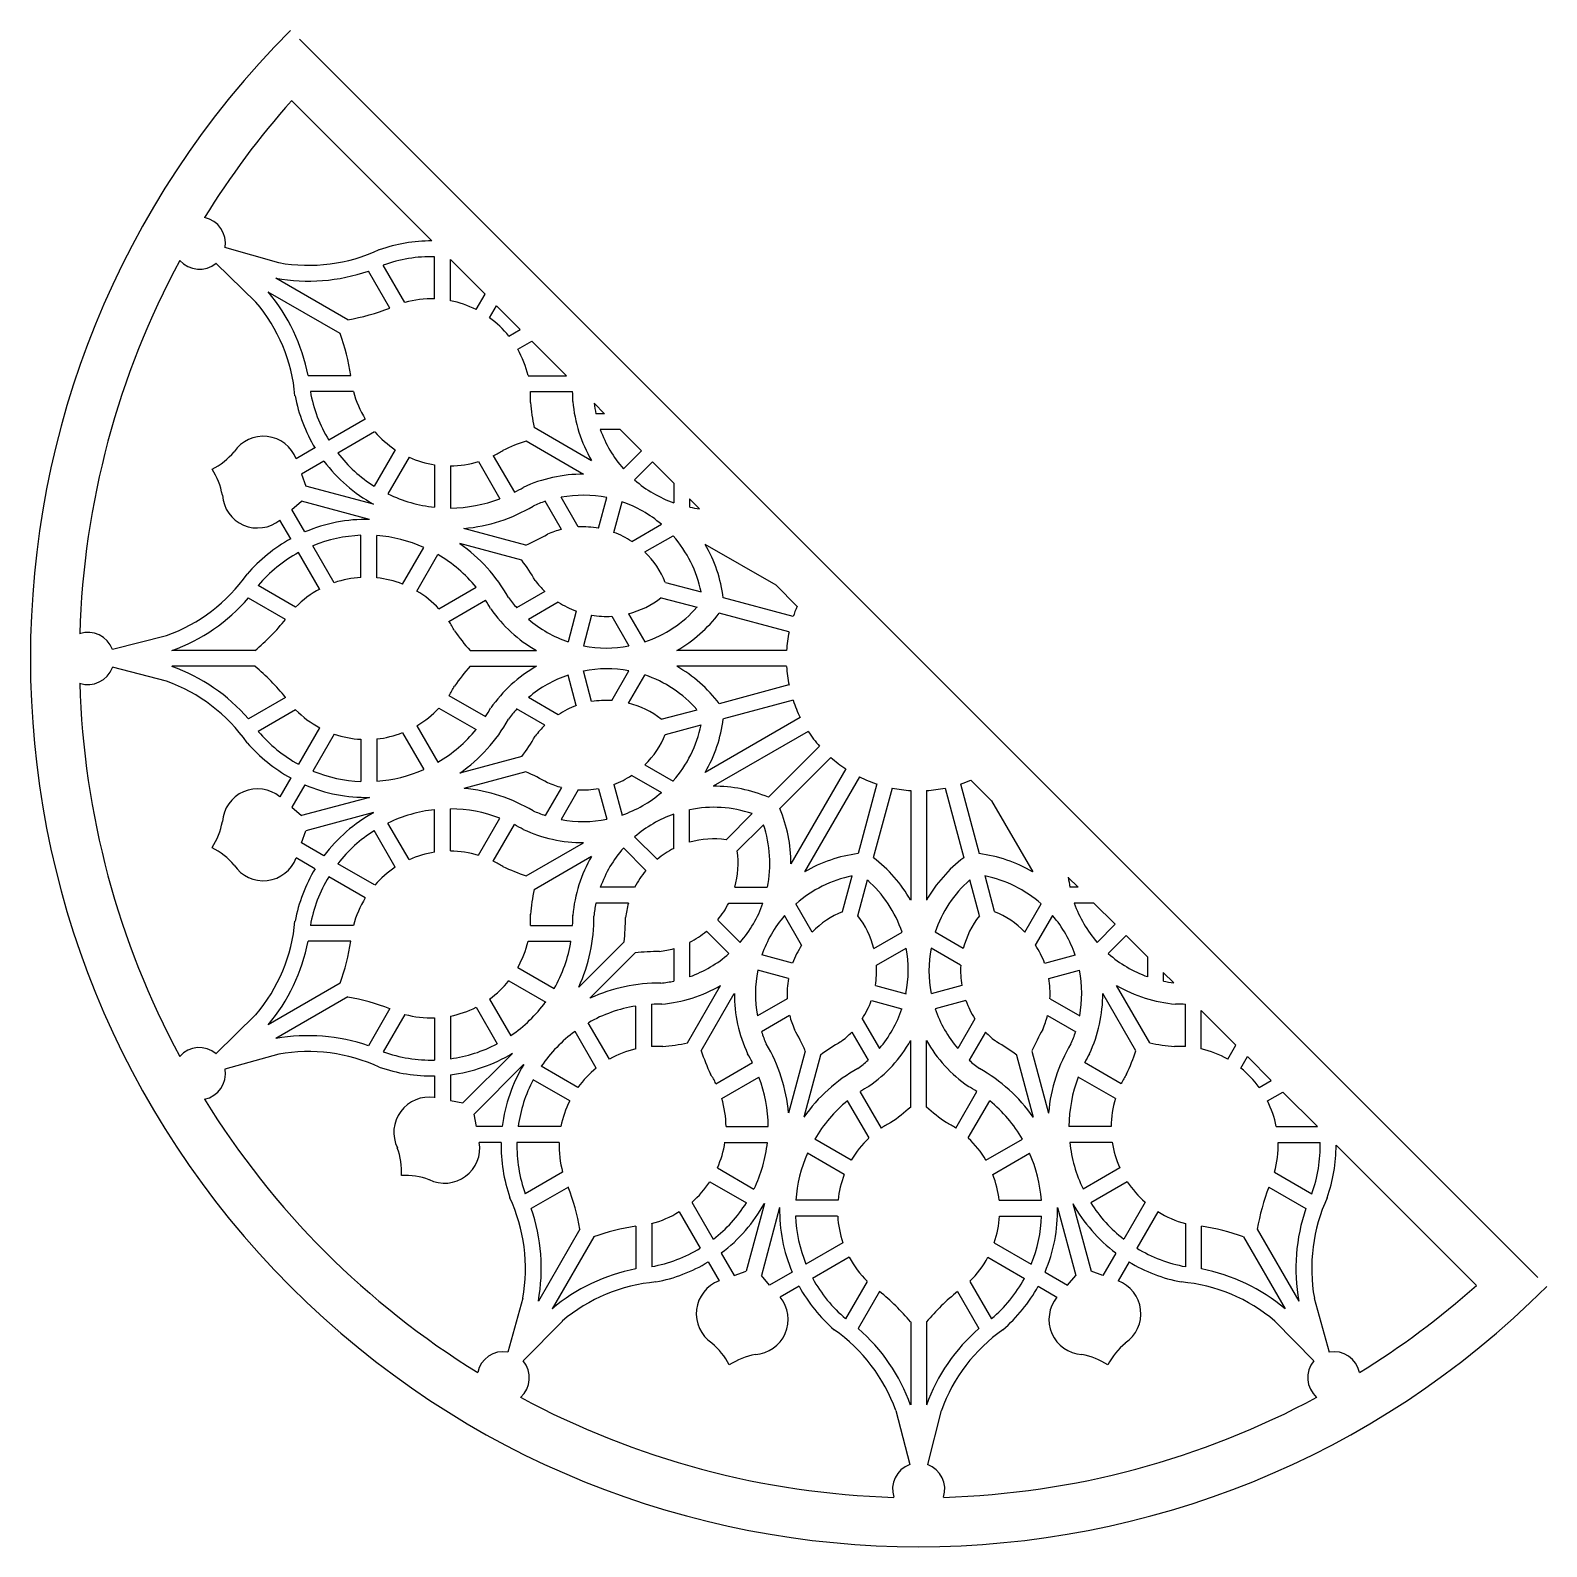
# Model space of a CAD drawing. Extents: x 46 to 293, y -4 to 243.
# Drawn here: x 45.8 to 169.5, y -4 to 119.7 of the extents above; entities that cross this region are included whole.
import ezdxf

# ---------------------------------------------------------------- set-up
doc = ezdxf.new("R2010")
doc.units = 0
doc.layers.get('0').update_dxf_attribs({"linetype": 'CONTINUOUS'})

msp = doc.modelspace()

# ---------------------------------------------------------------- linework, layer by layer
for p, q in [((67.74, 118.99), (168.81, 17.92)), ((67.09, 113.98), (78.54, 102.53)), ((66.05, 100.75), (61.66, 101.98)), ((64.19, 97.53), (60.93, 100.72)), ((76.34, 97.51), (74.58, 100.56)), ((78.77, 97.8), (78.77, 101.24)), ((80.06, 97.65), (80.06, 101.01)), ((80.06, 101.01), (82.89, 98.19)), ((71.7, 96.09), (65.82, 99.48)), ((75.12, 97.04), (73.37, 100.07)), ((71.06, 94.97), (65.18, 98.36)), ((82.16, 96.93), (82.89, 98.19)), ((83.26, 96.26), (83.83, 97.24)), ((83.83, 97.24), (85.77, 95.3)), ((84.83, 94.76), (85.77, 95.3)), ((85.56, 93.69), (86.72, 94.36)), ((86.72, 94.36), (89.54, 91.53)), ((71.94, 91.53), (68.45, 91.53)), ((86.4, 91.53), (89.54, 91.53)), ((72.14, 90.24), (68.63, 90.24)), ((86.59, 90.24), (90.04, 90.24)), ((91.79, 89.28), (92.64, 88.43)), ((73.11, 87.99), (70.13, 86.27)), ((92.64, 88.43), (91.93, 88.43)), ((73.88, 86.95), (70.87, 85.21)), ((86.89, 87.32), (91.58, 84.61)), ((93.93, 87.14), (92.29, 87.14)), ((93.93, 87.14), (95.66, 85.41)), ((69.01, 85.63), (67.48, 84.74)), ((75.56, 85.49), (73.84, 82.51)), ((86.25, 86.2), (90.93, 83.49)), ((95.66, 85.41), (94.18, 83.93)), ((69.74, 84.56), (67.91, 83.5)), ((76.69, 84.87), (74.96, 81.88)), ((78.77, 84.26), (78.77, 80.8)), ((80.06, 84.17), (80.06, 80.73)), ((82.35, 84.52), (84.1, 81.48)), ((83.56, 85), (85.29, 82.01)), ((96.57, 84.5), (95.1, 83.02)), ((96.57, 84.5), (98.3, 82.77)), ((67.91, 83.5), (68.26, 82.52)), ((73.79, 81.04), (68.26, 82.52)), ((98.3, 82.77), (98.3, 81.16)), ((67.13, 80.61), (67.92, 81.28)), ((68.19, 78.78), (67.13, 80.61)), ((73.45, 79.8), (67.92, 81.28)), ((89.13, 78.98), (87.8, 81.28)), ((90.5, 79.19), (89.1, 81.61)), ((92.15, 79.08), (92.82, 81.58)), ((93.4, 78.74), (94.07, 81.24)), ((99.59, 81.48), (99.59, 80.8)), ((99.59, 81.48), (100.4, 80.67)), ((67.03, 78.21), (66.14, 79.75)), ((94.87, 78), (97.29, 79.4)), ((72.76, 75.06), (72.76, 78.5)), ((74.05, 75.03), (74.05, 78.48)), ((86.23, 77.71), (81.17, 79.06)), ((95.94, 77.14), (98.24, 78.46)), ((69.39, 74.12), (67.67, 77.1)), ((70.58, 74.63), (68.84, 77.65)), ((76.16, 74.51), (77.89, 77.52)), ((77.32, 73.95), (79.04, 76.93)), ((85.9, 76.46), (80.84, 77.82)), ((106.65, 74.42), (100.86, 77.76)), ((67.43, 72.65), (64.38, 74.41)), ((97.61, 74.66), (100.52, 73.88)), ((106.65, 74.42), (108.35, 72.72)), ((66.61, 71.63), (63.58, 73.38)), ((79.13, 72.5), (82.17, 74.26)), ((79.94, 71.48), (82.93, 73.21)), ((87.77, 73.91), (85.47, 72.58)), ((88.86, 73.05), (86.43, 71.64)), ((97.27, 73.41), (100.19, 72.63)), ((108.03, 71.87), (102.34, 73.39)), ((90.34, 72.31), (89.67, 69.81)), ((91.59, 71.98), (90.92, 69.48)), ((93.23, 71.89), (94.63, 69.47)), ((94.59, 72.1), (95.92, 69.8)), ((107.69, 70.62), (102.01, 72.14)), ((56.9, 70.31), (52.48, 69.18)), ((64.12, 69.1), (57.34, 69.1)), ((81.67, 69.1), (87.08, 69.1)), ((107.49, 69.1), (98.54, 69.1)), ((56.9, 66.6), (52.48, 67.73)), ((64.12, 67.81), (57.34, 67.81)), ((81.67, 67.81), (87.08, 67.81)), ((90.34, 64.6), (89.67, 67.1)), ((91.59, 64.93), (90.92, 67.43)), ((93.23, 65.02), (94.63, 67.44)), ((94.59, 64.81), (95.92, 67.1)), ((107.49, 67.81), (98.54, 67.81)), ((107.69, 66.29), (102.01, 64.76)), ((66.61, 65.27), (63.58, 63.53)), ((79.13, 64.4), (82.17, 62.65)), ((79.94, 65.42), (82.93, 63.7)), ((88.86, 63.86), (86.43, 65.26)), ((108.03, 65.04), (102.34, 63.52)), ((67.43, 64.26), (64.38, 62.5)), ((87.77, 63), (85.47, 64.33)), ((97.27, 63.49), (100.19, 64.27)), ((108.62, 63.62), (100.86, 59.14)), ((69.39, 62.79), (67.67, 59.81)), ((70.58, 62.27), (68.84, 59.26)), ((76.16, 62.39), (77.89, 59.39)), ((77.32, 62.96), (79.04, 59.98)), ((97.61, 62.25), (100.52, 63.03)), ((109.26, 62.5), (101.51, 58.03)), ((72.76, 61.85), (72.76, 58.41)), ((74.05, 61.88), (74.05, 58.43)), ((110.2, 61.29), (106.03, 57.12)), ((85.9, 60.45), (80.84, 59.09)), ((95.94, 59.77), (98.24, 58.44)), ((111.11, 60.37), (106.95, 56.21)), ((112.33, 59.44), (107.85, 51.68)), ((67.03, 58.7), (66.14, 57.16)), ((86.23, 59.2), (81.17, 57.84)), ((94.87, 58.9), (97.29, 57.51)), ((113.44, 58.79), (108.97, 51.04)), ((114.86, 58.21), (113.34, 52.52)), ((121.69, 58.21), (123.21, 52.52)), ((122.54, 58.53), (124.24, 56.83)), ((68.19, 58.13), (67.13, 56.3)), ((73.45, 57.11), (67.92, 55.63)), ((89.13, 57.93), (87.8, 55.63)), ((90.5, 57.72), (89.1, 55.3)), ((92.15, 57.82), (92.82, 55.33)), ((93.4, 58.16), (94.07, 55.66)), ((116.11, 57.87), (114.58, 52.19)), ((117.63, 57.67), (117.63, 48.72)), ((118.92, 57.67), (118.92, 48.72)), ((120.44, 57.87), (121.97, 52.19)), ((67.13, 56.3), (67.92, 55.63)), ((73.79, 55.87), (68.26, 54.38)), ((78.77, 52.65), (78.77, 56.11)), ((80.06, 52.74), (80.06, 56.18)), ((98.3, 52.96), (98.3, 55.75)), ((99.59, 53.46), (99.59, 56.11)), ((102.57, 53.66), (104.7, 55.79)), ((124.24, 56.83), (127.59, 51.04)), ((76.69, 52.03), (74.96, 55.02)), ((82.35, 52.39), (84.1, 55.42)), ((83.56, 51.91), (85.29, 54.9)), ((103.48, 52.75), (105.61, 54.88)), ((67.91, 53.41), (68.26, 54.38)), ((69.74, 52.35), (67.91, 53.41)), ((75.56, 51.42), (73.84, 54.4)), ((86.25, 50.71), (90.93, 53.41)), ((96.93, 52.06), (95.1, 53.89)), ((69.01, 51.28), (67.48, 52.17)), ((86.89, 49.59), (91.58, 52.3)), ((96.01, 51.15), (94.18, 52.98)), ((73.88, 49.96), (70.87, 51.7)), ((73.11, 48.92), (70.13, 50.64)), ((95.1, 49.77), (92.29, 49.77)), ((103.28, 49.77), (105.93, 49.77)), ((112.07, 47.79), (112.85, 50.7)), ((113.32, 47.45), (114.1, 50.37)), ((123.24, 47.45), (122.45, 50.37)), ((124.48, 47.79), (123.7, 50.7)), ((130.49, 50.58), (131.3, 49.77)), ((131.3, 49.77), (130.62, 49.77)), ((94.59, 48.48), (91.93, 48.48)), ((102.78, 48.48), (105.57, 48.48)), ((109.59, 46.12), (108.27, 48.42)), ((126.96, 46.12), (128.28, 48.42)), ((132.59, 48.48), (130.98, 48.48)), ((132.59, 48.48), (134.32, 46.75)), ((101.88, 47.1), (103.71, 45.27)), ((108.73, 45.04), (107.33, 47.47)), ((127.82, 45.04), (129.22, 47.47)), ((72.14, 46.66), (68.63, 46.66)), ((86.59, 46.66), (90.04, 46.66)), ((100.97, 46.19), (102.8, 44.36)), ((114.63, 44.77), (116.93, 46.1)), ((121.92, 44.77), (119.62, 46.1)), ((134.32, 46.75), (132.84, 45.27)), ((135.23, 45.84), (133.75, 44.36)), ((135.23, 45.84), (136.96, 44.11)), ((71.94, 45.37), (68.45, 45.37)), ((86.4, 45.37), (89.9, 45.37)), ((94.24, 45.33), (90.54, 41.63)), ((98.3, 44.77), (98.3, 42.11)), ((99.59, 45.27), (99.59, 42.47)), ((114.84, 43.41), (117.26, 44.8)), ((121.71, 43.41), (119.29, 44.8)), ((95.15, 44.42), (91.45, 40.72)), ((107.98, 43.58), (105.49, 44.25)), ((128.57, 43.58), (131.07, 44.25)), ((136.96, 44.11), (136.96, 42.47)), ((84.83, 42.15), (87.84, 40.41)), ((85.56, 43.22), (88.54, 41.5)), ((107.65, 42.33), (105.15, 43)), ((128.9, 42.33), (131.4, 43)), ((138.25, 42.82), (138.25, 42.11)), ((138.25, 42.82), (139.1, 41.97)), ((71.06, 41.94), (65.18, 38.54)), ((99.41, 37.07), (102.12, 41.76)), ((100.53, 36.43), (103.23, 41.11)), ((114.75, 41.76), (117.25, 41.09)), ((121.8, 41.76), (119.3, 41.09)), ((136.02, 36.43), (133.32, 41.11)), ((137.14, 37.07), (134.43, 41.76)), ((71.7, 40.82), (65.82, 37.43)), ((75.12, 39.87), (73.37, 36.84)), ((82.16, 39.98), (83.88, 37)), ((83.26, 40.65), (84.99, 37.66)), ((95.2, 36.58), (95.2, 40.08)), ((96.49, 36.77), (96.49, 40.22)), ((107.54, 40.68), (105.12, 39.28)), ((114.42, 40.52), (116.92, 39.85)), ((122.13, 40.52), (119.63, 39.85)), ((129.01, 40.68), (131.43, 39.28)), ((140.06, 36.77), (140.06, 40.22)), ((141.35, 36.58), (141.35, 39.72)), ((141.35, 39.72), (144.18, 36.89)), ((64.19, 39.38), (60.93, 36.19)), ((76.34, 39.4), (74.58, 36.35)), ((78.77, 39.11), (78.77, 35.67)), ((80.06, 39.26), (80.06, 35.77)), ((93.04, 35.74), (91.32, 38.72)), ((107.75, 39.31), (105.45, 37.98)), ((113.68, 39.04), (115.08, 36.61)), ((122.87, 39.04), (121.47, 36.61)), ((128.8, 39.31), (131.1, 37.98)), ((91.97, 35.01), (90.24, 38.01)), ((112.82, 37.95), (114.15, 35.65)), ((117.63, 31.84), (117.63, 37.26)), ((118.92, 31.84), (118.92, 37.26)), ((123.73, 37.95), (122.4, 35.65)), ((66.05, 36.16), (61.66, 34.93)), ((85.13, 36.22), (81.08, 32.17)), ((109.02, 36.41), (107.67, 31.35)), ((110.27, 36.07), (108.91, 31.02)), ((126.28, 36.07), (127.64, 31.02)), ((127.53, 36.41), (128.88, 31.35)), ((143.51, 35.74), (144.18, 36.89)), ((144.58, 35.01), (145.12, 35.95)), ((145.12, 35.95), (147.06, 34.01)), ((86.04, 35.31), (81.99, 31.26)), ((90.47, 33.44), (87.48, 35.17)), ((101.73, 33.74), (104.72, 35.47)), ((134.82, 33.74), (131.83, 35.47)), ((78.77, 34.38), (78.77, 32.6)), ((80.06, 34.47), (80.06, 32.36)), ((89.8, 32.34), (86.82, 34.06)), ((102.21, 32.53), (105.25, 34.28)), ((134.34, 32.53), (131.31, 34.28)), ((146.08, 33.44), (147.06, 34.01)), ((80.06, 32.36), (81.08, 32.17)), ((114.23, 29.31), (112.47, 32.34)), ((115.25, 30.12), (113.52, 33.11)), ((121.31, 30.12), (123.03, 33.11)), ((122.33, 29.31), (124.08, 32.34)), ((146.75, 32.34), (148.01, 33.06)), ((148.01, 33.06), (150.83, 30.24)), ((82.18, 30.24), (81.99, 31.26)), ((84.29, 30.24), (82.18, 30.24)), ((89.08, 30.24), (85.59, 30.24)), ((102.56, 30.24), (106, 30.24)), ((133.99, 30.24), (130.55, 30.24)), ((147.47, 30.24), (150.83, 30.24)), ((84.2, 28.95), (82.42, 28.95)), ((88.93, 28.95), (85.49, 28.95)), ((102.47, 28.95), (105.93, 28.95)), ((112.78, 27.5), (109.8, 29.22)), ((123.77, 27.5), (126.75, 29.22)), ((134.08, 28.95), (130.62, 28.95)), ((147.62, 28.95), (151.06, 28.95)), ((152.35, 28.72), (163.8, 17.27)), ((112.21, 26.34), (109.21, 28.07)), ((124.34, 26.34), (127.34, 28.07)), ((89.22, 26.52), (86.17, 24.76)), ((101.86, 26.87), (104.84, 25.14)), ((134.7, 26.87), (131.71, 25.14)), ((147.33, 26.52), (150.38, 24.76)), ((89.69, 25.3), (86.66, 23.55)), ((101.24, 25.74), (104.22, 24.01)), ((135.31, 25.74), (132.33, 24.01)), ((146.86, 25.3), (149.89, 23.55)), ((99.78, 24.06), (101.52, 21.04)), ((105.69, 23.96), (104.21, 18.44)), ((106.93, 23.63), (105.45, 18.1)), ((111.7, 24.23), (108.25, 24.23)), ((124.85, 24.23), (128.3, 24.23)), ((129.62, 23.63), (131.1, 18.1)), ((130.86, 23.96), (132.35, 18.44)), ((136.77, 24.06), (135.03, 21.04)), ((96.49, 22.32), (96.49, 18.8)), ((98.74, 23.29), (100.46, 20.31)), ((111.67, 22.94), (108.23, 22.94)), ((124.88, 22.94), (128.32, 22.94)), ((137.81, 23.29), (136.09, 20.31)), ((140.06, 22.32), (140.06, 18.8)), ((90.64, 21.88), (87.25, 16)), ((91.76, 21.23), (88.36, 15.36)), ((95.2, 22.12), (95.2, 18.63)), ((141.35, 22.12), (141.35, 18.63)), ((144.79, 21.23), (148.19, 15.36)), ((145.91, 21.88), (149.3, 16)), ((102.17, 19.92), (103.23, 18.09)), ((112.1, 20.76), (109.08, 19.02)), ((124.45, 20.76), (127.47, 19.02)), ((134.38, 19.92), (133.32, 18.09)), ((101.1, 19.19), (101.99, 17.65)), ((112.61, 19.57), (109.63, 17.85)), ((123.94, 19.57), (126.92, 17.85)), ((135.45, 19.19), (134.56, 17.65)), ((103.23, 18.09), (104.21, 18.44)), ((106.12, 17.31), (105.45, 18.1)), ((107.95, 18.37), (106.12, 17.31)), ((114.08, 17.61), (112.32, 14.56)), ((122.47, 17.61), (124.23, 14.56)), ((128.6, 18.37), (130.43, 17.31)), ((130.43, 17.31), (131.1, 18.1)), ((133.32, 18.09), (132.35, 18.44)), ((85.98, 16.23), (84.75, 11.84)), ((108.52, 17.21), (106.98, 16.32)), ((115.09, 16.79), (113.35, 13.76)), ((121.46, 16.79), (123.2, 13.76)), ((128.03, 17.21), (129.57, 16.32)), ((150.57, 16.23), (151.8, 11.84)), ((89.2, 14.37), (86.01, 11.11)), ((117.63, 14.3), (117.63, 7.52)), ((118.92, 14.3), (118.92, 7.52)), ((147.35, 14.37), (150.54, 11.11)), ((116.42, 7.08), (117.55, 2.66)), ((120.13, 7.08), (119, 2.66))]:
    msp.add_line(p, q)
for centre, radius, start, end in [((118.28, 68.45), 72.5, 135, 315), ((118.28, 68.45), 68.5, 138.3476, 148.3124), ((59.57, 102.35), 2.13, 349.9869, 78.5774), ((68.48, 114.24), 13.7, 259.791, 294.9353), ((78.5, 89.69), 12.84, 89.8164, 109.2852), ((118.28, 68.45), 68.5, 151.6876, 178.3124), ((59.57, 102.35), 2.13, 221.4226, 310.0131), ((78.5, 89.69), 11.55, 88.6439, 109.8307), ((68.48, 114.24), 14.99, 259.791, 289.0517), ((53.73, 88.69), 14.99, 10.9483, 40.209), ((78.5, 89.69), 8.11, 88.0689, 105.4397), ((53.73, 88.69), 13.7, 5.0647, 40.209), ((68.48, 114.24), 18.43, 280.0613, 291.1132), ((78.5, 89.69), 8.11, 63.1741, 78.8921), ((78.5, 89.69), 8.11, 38.6789, 54.0541), ((53.73, 88.69), 18.43, 8.8868, 19.9387), ((78.5, 89.69), 8.11, 13.1375, 29.5381), ((80, 92.28), 12.84, 190.7148, 211.2199), ((80, 92.28), 11.55, 190.1693, 211.3561), ((80, 92.28), 8.11, 194.5603, 211.9311), ((78.5, 89.69), 8.11, 357.5366, 3.9181), ((101.56, 90.43), 14.99, 184.1821, 191.9984), ((78.5, 89.69), 11.55, 358.6776, 2.7506), ((101.56, 90.43), 11.55, 185.0215, 210.2621), ((101.56, 90.43), 9.83, 186.7393, 191.7629), ((80, 92.28), 8.11, 221.1079, 236.8259), ((101.56, 90.43), 9.83, 199.5739, 221.3906), ((64.79, 83.72), 2.87, 20.6707, 146.154), ((80, 92.28), 8.11, 296.0819, 302.4634), ((90.88, 71.94), 14.99, 108.0016, 115.8179), ((58.09, 88.92), 5.62, 296.7468, 320.1847), ((80, 92.28), 12.84, 216.9911, 241.0756), ((80, 92.28), 11.55, 217.7762, 237.7714), ((80, 92.28), 8.11, 245.9459, 261.3211), ((80, 92.28), 8.11, 270.4619, 286.8625), ((55.91, 80.82), 5.62, 9.8153, 33.2532), ((90.88, 71.94), 11.55, 89.7379, 114.9785), ((101.56, 90.43), 9.83, 228.9109, 250.6517), ((64.32, 81.97), 2.87, 183.846, 309.3293), ((80, 92.28), 11.55, 244.172, 263.9166), ((80, 92.28), 11.55, 297.2494, 301.3224), ((90.88, 71.94), 9.83, 78.6094, 100.4261), ((80, 92.28), 11.55, 270.3244, 290.8149), ((80, 92.28), 13.27, 275.0865, 300.8802), ((90.88, 71.94), 9.83, 108.2371, 114.4648), ((90.88, 71.94), 9.83, 49.3483, 71.0891), ((101.56, 90.43), 9.83, 258.4543, 263.2607), ((73.21, 66.96), 12.84, 88.9244, 113.0089), ((73.21, 66.96), 12.84, 118.7801, 139.2852), ((73.21, 66.96), 11.55, 92.2286, 112.2238), ((73.21, 66.96), 11.55, 66.0834, 85.828), ((80, 92.28), 15.85, 293.1542, 300.295), ((90.88, 71.94), 7.25, 103.9571, 113.4597), ((90.88, 71.94), 7.25, 79.8957, 92.9892), ((90.88, 71.94), 7.25, 56.6875, 69.6949), ((90.88, 71.94), 9.83, 11.3596, 41.5457), ((73.21, 66.96), 11.55, 118.6439, 139.8307), ((73.21, 66.96), 11.55, 39.1851, 59.6756), ((73.21, 66.96), 13.27, 29.1198, 54.9135), ((90.88, 71.94), 7.25, 22.0056, 45.743), ((90.88, 71.94), 11.55, 7.2045, 30.2621), ((73.21, 66.96), 15.85, 29.705, 36.8458), ((52.26, 83.21), 13.7, 289.791, 324.9353), ((73.21, 66.96), 8.11, 93.1741, 108.8921), ((73.21, 66.96), 8.11, 68.6789, 84.0541), ((92.81, 79.13), 7.25, 216.5403, 226.0429), ((52.26, 83.21), 14.99, 289.791, 319.0517), ((73.21, 66.96), 8.11, 118.0689, 135.4397), ((73.21, 66.96), 8.11, 43.1375, 59.5381), ((73.21, 66.96), 11.55, 28.6776, 32.7506), ((92.81, 79.13), 9.83, 215.5352, 221.7629), ((92.81, 79.13), 7.25, 237.0108, 250.1043), ((92.81, 79.13), 7.25, 284.257, 307.9944), ((92.81, 79.13), 11.55, 215.0215, 240.2621), ((92.81, 79.13), 7.25, 260.3051, 273.3125), ((92.81, 79.13), 9.83, 288.4543, 318.6404), ((92.81, 79.13), 11.55, 299.7379, 322.7955), ((118.28, 68.45), 10.8, 156.7348, 161.5773), ((50.48, 68.45), 2.13, 19.9869, 108.5774), ((52.26, 83.21), 18.43, 310.0613, 321.1132), ((73.21, 66.96), 8.11, 27.5366, 33.9181), ((92.81, 79.13), 14.99, 214.1821, 221.9984), ((92.81, 79.13), 9.83, 229.5739, 251.3906), ((118.28, 68.45), 10.8, 168.4227, 176.5773), ((92.81, 79.13), 9.83, 258.9109, 280.6517), ((50.48, 68.45), 2.13, 251.4226, 340.0131), ((52.26, 53.7), 14.99, 40.9483, 70.209), ((52.26, 53.7), 18.43, 38.8868, 49.9387), ((92.81, 57.78), 14.99, 138.0016, 145.8179), ((92.81, 57.78), 11.55, 119.7379, 144.9785), ((92.81, 57.78), 9.83, 108.6094, 130.4261), ((92.81, 57.78), 9.83, 79.3483, 101.0891), ((92.81, 57.78), 9.83, 41.3596, 71.5457), ((92.81, 57.78), 11.55, 37.2045, 60.2621), ((118.28, 68.45), 10.8, 183.4227, 191.5773), ((118.28, 68.45), 68.5, 181.6876, 208.3124), ((52.26, 53.7), 13.7, 35.0647, 70.209), ((73.21, 69.95), 8.11, 326.0819, 332.4634), ((73.21, 69.95), 8.11, 300.4619, 316.8625), ((73.21, 69.95), 11.55, 327.2494, 331.3224), ((92.81, 57.78), 7.25, 109.8957, 122.9892), ((92.81, 57.78), 7.25, 86.6875, 99.6949), ((92.81, 57.78), 7.25, 52.0056, 75.743), ((118.28, 68.45), 10.8, 198.4227, 206.5773), ((73.21, 69.95), 8.11, 224.5603, 241.9311), ((73.21, 69.95), 13.27, 305.0865, 330.8802), ((92.81, 57.78), 9.83, 138.2371, 144.4648), ((90.88, 64.97), 11.55, 329.7379, 352.7955), ((73.21, 69.95), 11.55, 220.1693, 241.3561), ((73.21, 69.95), 8.11, 251.1079, 266.8259), ((73.21, 69.95), 8.11, 275.9459, 291.3211), ((73.21, 69.95), 11.55, 300.3244, 320.8149), ((73.21, 69.95), 15.85, 323.1542, 330.295), ((92.81, 57.78), 7.25, 133.9571, 143.4597), ((90.88, 64.97), 7.25, 314.257, 337.9944), ((90.88, 64.97), 9.83, 318.4543, 348.6404), ((118.28, 68.45), 10.8, 213.4227, 221.5773), ((73.21, 69.95), 12.84, 220.7148, 241.2199), ((118.28, 68.45), 10.8, 228.4227, 236.5773), ((73.21, 69.95), 11.55, 247.7762, 267.7714), ((73.21, 69.95), 11.55, 274.172, 293.9166), ((80, 44.62), 15.85, 59.705, 66.8458), ((90.88, 64.97), 7.25, 246.5403, 256.0429), ((90.88, 64.97), 7.25, 290.3051, 303.3125), ((118.28, 68.45), 10.8, 243.4227, 251.5773), ((118.28, 68.45), 10.8, 288.4227, 293.2652), ((64.32, 54.94), 2.87, 50.6707, 176.154), ((73.21, 69.95), 12.84, 246.9911, 271.0756), ((80, 44.62), 13.27, 59.1198, 84.9135), ((90.88, 64.97), 7.25, 267.0108, 280.1043), ((90.88, 64.97), 9.83, 288.9109, 310.6517), ((101.56, 46.47), 11.55, 67.2045, 90.2621), ((118.28, 68.45), 10.8, 258.4227, 266.5773), ((118.28, 68.45), 10.8, 273.4227, 281.5773), ((80, 44.62), 12.84, 118.9244, 143.0089), ((80, 44.62), 11.55, 96.0834, 115.828), ((80, 44.62), 11.55, 69.1851, 89.6756), ((90.88, 64.97), 9.83, 245.5352, 251.7629), ((101.56, 46.47), 9.83, 109.3483, 131.0891), ((101.56, 46.47), 9.83, 71.3596, 101.5457), ((96.3, 51.74), 11.55, 359.7379, 22.7955), ((55.91, 56.09), 5.62, 326.7468, 350.1847), ((80, 44.62), 11.55, 58.6776, 62.7506), ((90.88, 64.97), 11.55, 245.0215, 270.2621), ((90.88, 64.97), 9.83, 259.5739, 281.3906), ((96.3, 51.74), 9.83, 348.4543, 18.6404), ((80, 44.62), 11.55, 122.2286, 142.2238), ((101.56, 46.47), 7.25, 82.0056, 105.743), ((58.09, 47.98), 5.62, 39.8153, 63.2532), ((64.79, 53.18), 2.87, 213.846, 339.3293), ((80, 44.62), 8.11, 98.6789, 114.0541), ((80, 44.62), 8.11, 73.1375, 89.5381), ((101.56, 46.47), 11.55, 149.7379, 174.9785), ((101.56, 46.47), 9.83, 138.6094, 160.4261), ((101.56, 46.47), 7.25, 116.6875, 129.6949), ((96.3, 51.74), 7.25, 344.257, 7.9944), ((114.79, 41.06), 11.55, 97.2045, 120.2621), ((107.6, 42.99), 11.55, 29.7379, 52.7955), ((128.95, 42.99), 11.55, 127.2045, 150.2621), ((121.76, 41.06), 11.55, 59.7379, 82.7955), ((80, 44.62), 12.84, 148.7801, 169.2852), ((80, 44.62), 8.11, 123.1741, 138.8921), ((80, 44.62), 8.11, 57.5366, 63.9181), ((90.88, 64.97), 14.99, 244.1821, 251.9984), ((101.56, 46.47), 7.25, 139.8957, 152.9892), ((80, 44.62), 11.55, 148.6439, 169.8307), ((101.56, 46.47), 14.99, 168.0016, 175.8179), ((114.79, 41.06), 9.83, 101.3596, 131.5457), ((107.6, 42.99), 9.83, 18.4543, 48.6404), ((128.95, 42.99), 9.83, 131.3596, 161.5457), ((121.76, 41.06), 9.83, 48.4543, 78.6404), ((140.26, 51.74), 9.83, 186.7393, 191.5457), ((80, 44.62), 8.11, 148.0689, 165.4397), ((101.56, 46.47), 9.83, 168.2371, 174.4648), ((101.56, 46.47), 7.25, 163.9571, 173.4597), ((96.3, 51.74), 7.25, 320.3051, 333.3125), ((96.3, 51.74), 9.83, 318.9109, 340.6517), ((140.26, 51.74), 9.83, 199.3483, 221.0891), ((78.5, 47.22), 8.11, 356.0819, 2.4634), ((78.5, 47.22), 11.55, 357.2494, 1.3224), ((78.5, 47.22), 13.27, 335.0865, 0.8802), ((78.5, 47.22), 15.85, 353.1542, 0.295), ((114.79, 41.06), 9.83, 139.3483, 161.0891), ((114.79, 41.06), 7.25, 112.0056, 135.743), ((107.6, 42.99), 7.25, 14.257, 37.9944), ((128.95, 42.99), 7.25, 142.0056, 165.743), ((121.76, 41.06), 7.25, 44.257, 67.9944), ((121.76, 41.06), 9.83, 18.9109, 40.6517), ((53.73, 48.22), 13.7, 319.791, 354.9353), ((96.3, 51.74), 7.25, 297.0108, 310.1043), ((53.73, 48.22), 14.99, 319.791, 349.0517), ((53.73, 48.22), 18.43, 340.0613, 351.1132), ((78.5, 47.22), 8.11, 330.4619, 346.8625), ((78.5, 47.22), 11.55, 330.3244, 350.8149), ((96.3, 51.74), 7.25, 276.5403, 286.0429), ((114.79, 41.06), 7.25, 146.6875, 159.6949), ((107.6, 42.99), 9.83, 348.9109, 10.6517), ((128.95, 42.99), 9.83, 169.3483, 191.0891), ((121.76, 41.06), 7.25, 20.3051, 33.3125), ((97.04, 28.68), 15.85, 89.705, 96.8458), ((96.3, 51.74), 9.83, 289.5739, 311.3906), ((107.6, 42.99), 7.25, 350.3051, 3.3125), ((128.95, 42.99), 7.25, 176.6875, 189.6949), ((140.26, 51.74), 9.83, 228.6094, 250.4261), ((78.5, 47.22), 8.11, 305.9459, 321.3211), ((96.3, 51.74), 9.83, 275.5352, 281.7629), ((114.79, 41.06), 9.83, 168.6094, 190.4261), ((114.79, 41.06), 7.25, 169.8957, 182.9892), ((121.76, 41.06), 7.25, 357.0108, 10.1043), ((121.76, 41.06), 9.83, 349.5739, 11.3906), ((140.26, 51.74), 9.83, 258.2371, 263.2607), ((97.04, 28.68), 13.27, 89.1198, 114.9135), ((96.3, 51.74), 11.55, 275.0215, 300.2621), ((114.79, 41.06), 11.55, 179.7379, 204.9785), ((121.76, 41.06), 11.55, 335.0215, 0.2621), ((140.26, 51.74), 11.55, 239.7379, 264.9785), ((68.48, 22.67), 18.43, 68.8868, 79.9387), ((78.5, 47.22), 8.11, 281.1079, 296.8259), ((78.5, 47.22), 11.55, 304.172, 323.9166), ((97.04, 28.68), 11.55, 99.1851, 119.6756), ((97.04, 28.68), 11.55, 88.6776, 92.7506), ((107.6, 42.99), 7.25, 327.0108, 340.1043), ((107.6, 42.99), 9.83, 319.5739, 341.3906), ((128.95, 42.99), 9.83, 198.6094, 220.4261), ((128.95, 42.99), 7.25, 199.8957, 212.9892), ((139.51, 28.68), 11.55, 87.2494, 91.3224), ((78.5, 47.22), 8.11, 254.5603, 271.9311), ((114.79, 41.06), 7.25, 193.9571, 203.4597), ((121.76, 41.06), 7.25, 336.5403, 346.0429), ((68.48, 22.67), 14.99, 70.9483, 100.209), ((97.04, 28.68), 11.55, 126.0834, 145.828), ((114.79, 41.06), 9.83, 198.2371, 204.4648), ((94.45, 30.18), 15.85, 23.1542, 30.295), ((119.77, 23.39), 15.85, 119.705, 126.8458), ((107.6, 42.99), 7.25, 306.5403, 316.0429), ((107.6, 42.99), 11.55, 305.0215, 330.2621), ((128.95, 42.99), 11.55, 209.7379, 234.9785), ((128.95, 42.99), 7.25, 223.9571, 233.4597), ((116.78, 23.39), 15.85, 53.1542, 60.295), ((142.1, 30.18), 15.85, 149.705, 156.8458), ((121.76, 41.06), 9.83, 335.5352, 341.7629), ((59.57, 34.56), 2.13, 49.9869, 138.5774), ((68.48, 22.67), 13.7, 65.0647, 100.209), ((78.5, 47.22), 11.55, 250.1693, 271.3561), ((78.5, 47.22), 11.55, 277.7762, 297.7714), ((78.5, 47.22), 12.84, 276.9911, 301.0756), ((97.04, 28.68), 8.11, 103.1375, 119.5381), ((97.04, 28.68), 8.11, 87.5366, 93.9181), ((96.3, 51.74), 14.99, 274.1821, 281.9984), ((114.79, 41.06), 14.99, 198.0016, 205.8179), ((94.45, 30.18), 11.55, 27.2494, 31.3224), ((94.45, 30.18), 13.27, 5.0865, 30.8802), ((142.1, 30.18), 13.27, 149.1198, 174.9135), ((142.1, 30.18), 11.55, 148.6776, 152.7506), ((121.76, 41.06), 14.99, 334.1821, 341.9984), ((140.26, 51.74), 14.99, 258.0016, 265.8179), ((139.51, 28.68), 8.11, 86.0819, 92.4634), ((139.51, 28.68), 8.11, 60.4619, 76.8625), ((59.57, 34.56), 2.13, 281.4226, 10.0131), ((78.5, 47.22), 12.84, 250.7148, 271.2199), ((97.04, 28.68), 12.84, 148.9244, 173.0089), ((97.04, 28.68), 8.11, 128.6789, 144.0541), ((119.77, 23.39), 13.27, 119.1198, 144.9135), ((107.6, 42.99), 9.83, 305.5352, 311.7629), ((128.95, 42.99), 9.83, 228.2371, 234.4648), ((116.78, 23.39), 13.27, 35.0865, 60.8802), ((139.51, 28.68), 8.11, 35.9459, 51.3211), ((97.04, 28.68), 11.55, 152.2286, 172.2238), ((94.45, 30.18), 8.11, 26.0819, 32.4634), ((94.45, 30.18), 11.55, 0.3244, 20.8149), ((119.77, 23.39), 11.55, 118.6776, 122.7506), ((116.78, 23.39), 11.55, 57.2494, 61.3224), ((142.1, 30.18), 11.55, 159.1851, 179.6756), ((142.1, 30.18), 8.11, 147.5366, 153.9181), ((118.28, 68.45), 68.5, 211.6876, 238.3124), ((78.31, 29.77), 2.87, 80.6707, 206.154), ((97.04, 28.68), 8.11, 153.1741, 168.8921), ((94.45, 30.18), 8.11, 0.4619, 16.8625), ((119.77, 23.39), 11.55, 129.1851, 149.6756), ((116.78, 23.39), 11.55, 30.3244, 50.8149), ((142.1, 30.18), 8.11, 163.1375, 179.5381), ((139.51, 28.68), 8.11, 11.1079, 26.8259), ((107.6, 42.99), 14.99, 304.1821, 311.9984), ((128.95, 42.99), 14.99, 228.0016, 235.8179), ((119.77, 23.39), 8.11, 117.5366, 123.9181), ((116.78, 23.39), 8.11, 56.0819, 62.4634), ((70.45, 26.56), 5.62, 356.7468, 20.1847), ((79.59, 28.49), 2.87, 243.846, 9.3293), ((97.04, 28.68), 12.84, 178.7801, 199.2852), ((97.04, 28.68), 11.55, 178.6439, 199.8307), ((97.04, 28.68), 8.11, 178.0689, 195.4397), ((94.45, 30.18), 8.11, 335.9459, 351.3211), ((94.45, 30.18), 11.55, 334.172, 353.9166), ((119.77, 23.39), 8.11, 133.1375, 149.5381), ((116.78, 23.39), 8.11, 30.4619, 46.8625), ((142.1, 30.18), 11.55, 186.0834, 205.828), ((142.1, 30.18), 8.11, 188.6789, 204.0541), ((139.51, 28.68), 8.11, 344.5603, 1.9311), ((139.51, 28.68), 11.55, 340.1693, 1.3561), ((139.51, 28.68), 12.84, 340.7148, 0.1836), ((119.77, 23.39), 11.55, 156.0834, 175.828), ((116.78, 23.39), 11.55, 4.172, 23.9166), ((76.39, 20.63), 5.62, 69.8153, 93.2532), ((119.77, 23.39), 8.11, 158.6789, 174.0541), ((116.78, 23.39), 8.11, 5.9459, 21.3211), ((72.49, 18.66), 18.43, 10.0613, 21.1132), ((94.45, 30.18), 8.11, 311.1079, 326.8259), ((142.1, 30.18), 8.11, 213.1741, 228.8921), ((164.06, 18.66), 18.43, 158.8868, 169.9387), ((72.49, 18.66), 13.7, 349.791, 24.9353), ((72.49, 18.66), 14.99, 349.791, 19.0517), ((94.45, 30.18), 11.55, 307.7762, 327.7714), ((94.45, 30.18), 12.84, 306.9911, 331.0756), ((119.77, 23.39), 12.84, 178.9244, 203.0089), ((116.78, 23.39), 12.84, 336.9911, 1.0756), ((142.1, 30.18), 12.84, 208.9244, 233.0089), ((142.1, 30.18), 11.55, 212.2286, 232.2238), ((164.06, 18.66), 14.99, 160.9483, 190.209), ((164.06, 18.66), 13.7, 155.0647, 190.209), ((94.45, 30.18), 8.11, 284.5603, 301.9311), ((119.77, 23.39), 11.55, 182.2286, 202.2238), ((119.77, 23.39), 8.11, 183.1741, 198.8921), ((116.78, 23.39), 8.11, 341.1079, 356.8259), ((116.78, 23.39), 11.55, 337.7762, 357.7714), ((142.1, 30.18), 8.11, 238.0689, 255.4397), ((98.04, 3.91), 18.43, 98.8868, 109.9387), ((138.51, 3.91), 18.43, 70.0613, 81.1132), ((94.45, 30.18), 11.55, 280.1693, 301.3561), ((142.1, 30.18), 11.55, 238.6439, 259.8307), ((98.04, 3.91), 14.99, 100.9483, 130.209), ((94.45, 30.18), 12.84, 280.7148, 301.2199), ((119.77, 23.39), 8.11, 208.0689, 225.4397), ((116.78, 23.39), 8.11, 314.5603, 331.9311), ((142.1, 30.18), 12.84, 238.7801, 259.2852), ((138.51, 3.91), 14.99, 49.791, 79.0517), ((98.04, 3.91), 13.7, 95.0647, 130.209), ((103, 14.97), 2.87, 110.6707, 236.154), ((119.77, 23.39), 11.55, 208.6439, 229.8307), ((116.78, 23.39), 11.55, 310.1693, 331.3561), ((133.55, 14.97), 2.87, 303.846, 69.3293), ((138.51, 3.91), 13.7, 49.791, 84.9353), ((104.76, 14.5), 2.87, 273.846, 39.3293), ((119.77, 23.39), 12.84, 208.7801, 229.2852), ((103.52, 2.44), 18.43, 40.0613, 51.1132), ((133.03, 2.44), 18.43, 128.8868, 139.9387), ((116.78, 23.39), 12.84, 310.7148, 331.2199), ((131.79, 14.5), 2.87, 140.6707, 266.154), ((118.28, 68.45), 68.5, 301.6876, 311.6524), ((103.52, 2.44), 13.7, 19.791, 54.9353), ((103.52, 2.44), 14.99, 19.791, 49.0517), ((133.03, 2.44), 14.99, 130.9483, 160.209), ((133.03, 2.44), 13.7, 125.0647, 160.209), ((97.8, 8.26), 5.62, 26.7468, 50.1847), ((138.75, 8.26), 5.62, 129.8153, 153.2532), ((84.38, 9.74), 2.13, 79.9869, 168.5774), ((105.91, 6.09), 5.62, 99.8153, 123.2532), ((130.64, 6.09), 5.62, 56.7468, 80.1847), ((152.17, 9.74), 2.13, 11.4226, 100.0131), ((84.38, 9.74), 2.13, 311.4226, 40.0131), ((152.17, 9.74), 2.13, 139.9869, 228.5774), ((118.28, 68.45), 68.5, 241.6876, 268.3124), ((118.28, 68.45), 68.5, 271.6876, 298.3124), ((118.28, 0.66), 2.13, 109.9869, 198.5774), ((118.28, 0.66), 2.13, 341.4226, 70.0131)]:
    msp.add_arc(centre, radius, start, end)

doc.saveas('drawing.dxf')
